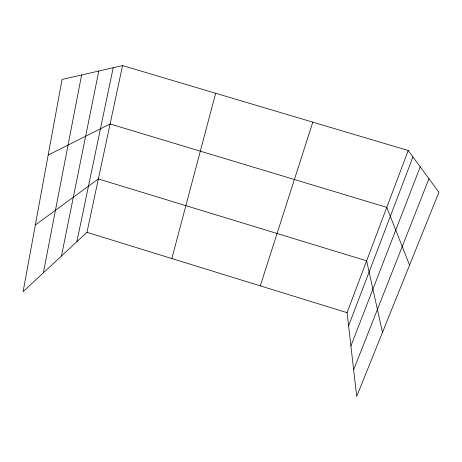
<?xml version="1.0" encoding="UTF-8"?>
<svg xmlns="http://www.w3.org/2000/svg" width="462" height="462" viewBox="0 0 462 462"><rect width="100%" height="100%" fill="white"/><g stroke="black" fill="none" stroke-linecap="round" stroke-linejoin="round"><path stroke-width="0.69" d="M43.353 272.846L81.601 74.971M61.463 256.023L98.793 71.032M76.865 241.718L113.202 67.729M122.557 65.587L62.058 79.452L23.1 291.661L86.966 232.334L122.557 65.587L408.217 150.52L438.9 192.284L356.704 396.413L347.077 312.67L408.217 150.52M171.841 258.553L215.673 93.272M260.273 285.863L312.791 122.147M348.591 325.866L412.941 156.947M350.906 346.015L420.229 166.869M353.638 369.773L428.95 178.742M35.349 224.959L98.36 178.95L366.632 260.816L382.49 332.369M48.181 155.059L110.095 123.972L386.786 207.357L409.563 265.136M86.966 232.334L347.077 312.67"/></g></svg>
